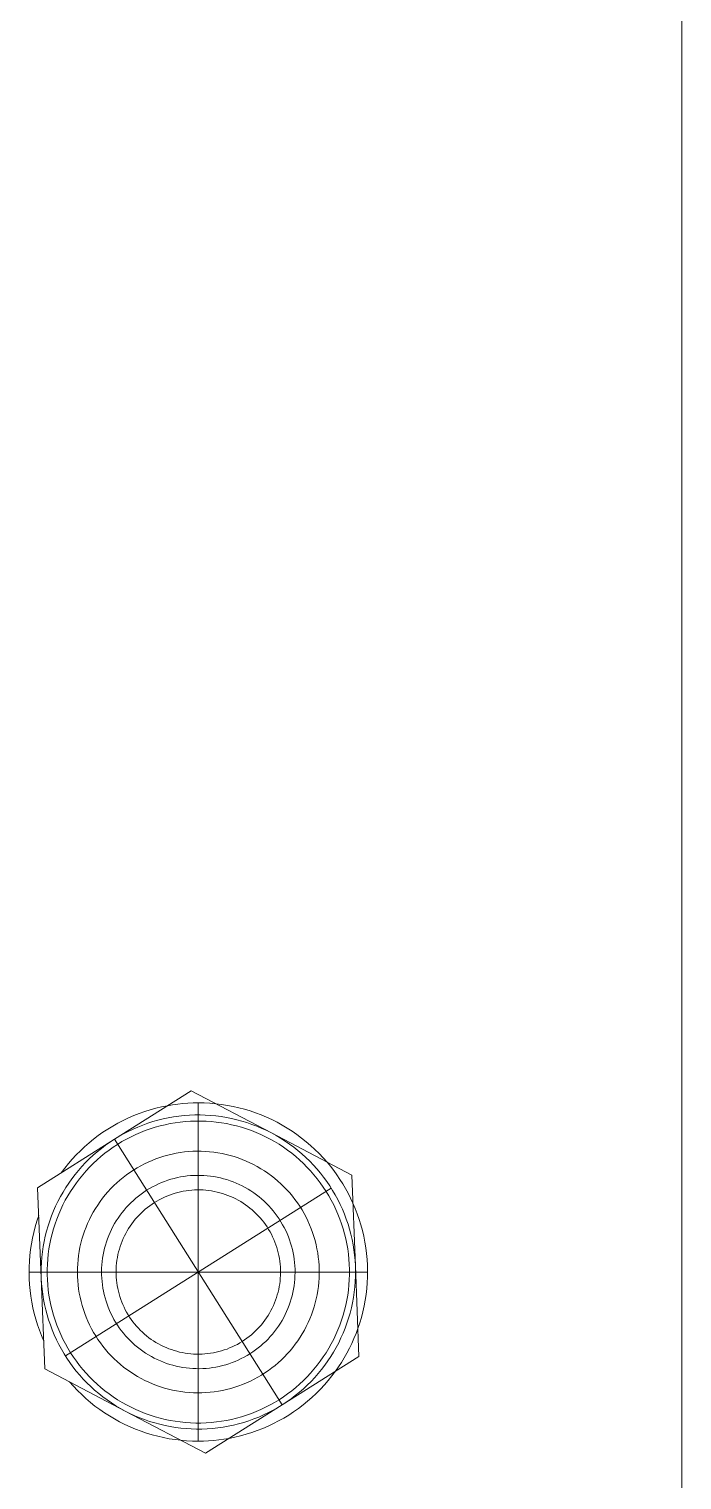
# Model space of a CAD drawing. Header units: inches. Extents: x -6 to 165, y -5 to 126.
# Drawn here: x 77.022 to 78.086, y 48.349 to 50.714 of the extents above; entities that cross this region are included whole.
import ezdxf

# ---------------------------------------------------------------- set-up
doc = ezdxf.new("R2010")
doc.units = ezdxf.units.IN
doc.layers.add('ZANO_R', color=7, linetype='Continuous', lineweight=0)

msp = doc.modelspace()

# ---------------------------------------------------------------- linework, layer by layer
at = {"layer": 'ZANO_R'}
for p, q in [((78.08569, 46.91558), (78.08569, 63.85039)), ((77.28622, 48.98319), (77.16128, 48.90424)), ((77.41706, 48.91446), (77.28622, 48.98319)), ((77.2018, 48.94618), (77.21078, 48.94934)), ((77.21078, 48.94934), (77.21987, 48.9522)), ((77.21987, 48.9522), (77.22904, 48.95474)), ((77.22904, 48.95474), (77.2383, 48.95697)), ((77.2383, 48.95697), (77.24764, 48.95887)), ((77.24785, 48.95891), (77.25614, 48.96031)), ((77.25614, 48.96031), (77.26447, 48.96146)), ((77.26447, 48.96146), (77.27283, 48.96236)), ((77.27283, 48.96236), (77.28122, 48.963)), ((77.28122, 48.963), (77.28962, 48.96338)), ((77.28962, 48.96338), (77.29802, 48.96351)), ((77.29802, 48.96351), (77.30752, 48.96335)), ((77.29802, 48.41215), (77.29802, 48.96351)), ((77.30752, 48.96335), (77.31701, 48.96286)), ((77.31701, 48.96286), (77.32648, 48.96204)), ((77.32648, 48.96204), (77.33594, 48.96089)), ((77.33594, 48.96089), (77.34536, 48.95942)), ((77.34536, 48.95942), (77.35471, 48.95762)), ((77.35471, 48.95762), (77.364, 48.9555)), ((77.364, 48.9555), (77.37322, 48.95306)), ((77.37322, 48.95306), (77.38234, 48.9503)), ((77.38234, 48.9503), (77.39136, 48.94723)), ((77.39136, 48.94723), (77.40027, 48.94385)), ((77.1507, 48.92085), (77.15883, 48.92579)), ((77.15883, 48.92579), (77.16714, 48.93046)), ((77.16714, 48.93046), (77.17559, 48.93484)), ((77.17559, 48.93484), (77.1842, 48.93892)), ((77.1842, 48.93892), (77.19294, 48.9427)), ((77.19168, 48.92069), (77.1996, 48.92414)), ((77.19294, 48.9427), (77.2018, 48.94618)), ((77.1996, 48.92414), (77.20764, 48.92733)), ((77.20764, 48.92733), (77.21578, 48.93025)), ((77.21578, 48.93025), (77.22401, 48.93289)), ((77.22755, 48.92367), (77.21954, 48.92113)), ((77.22401, 48.93289), (77.23233, 48.93525)), ((77.23565, 48.92594), (77.22755, 48.92367)), ((77.23233, 48.93525), (77.24073, 48.93733)), ((77.24381, 48.92793), (77.23565, 48.92594)), ((77.24073, 48.93733), (77.24919, 48.93912)), ((77.25204, 48.92964), (77.24381, 48.92793)), ((77.24919, 48.93912), (77.2577, 48.94063)), ((77.26032, 48.93107), (77.25204, 48.92964)), ((77.2577, 48.94063), (77.26626, 48.94184)), ((77.26865, 48.93222), (77.26032, 48.93107)), ((77.26626, 48.94184), (77.27486, 48.94277)), ((77.27701, 48.93308), (77.26865, 48.93222)), ((77.27486, 48.94277), (77.28348, 48.94341)), ((77.2854, 48.93365), (77.27701, 48.93308)), ((77.28348, 48.94341), (77.29212, 48.94375)), ((77.2938, 48.93394), (77.2854, 48.93365)), ((77.29212, 48.94375), (77.30077, 48.94381)), ((77.3022, 48.93394), (77.2938, 48.93394)), ((77.30077, 48.94381), (77.30941, 48.94357)), ((77.3106, 48.93365), (77.3022, 48.93394)), ((77.30941, 48.94357), (77.31805, 48.94304)), ((77.31899, 48.93308), (77.3106, 48.93365)), ((77.31805, 48.94304), (77.32665, 48.94221)), ((77.32735, 48.93222), (77.31899, 48.93308)), ((77.32665, 48.94221), (77.33523, 48.9411)), ((77.33567, 48.93108), (77.32735, 48.93222)), ((77.33523, 48.9411), (77.34376, 48.9397)), ((77.34396, 48.92965), (77.33567, 48.93108)), ((77.34376, 48.9397), (77.35224, 48.93801)), ((77.35219, 48.92794), (77.34396, 48.92965)), ((77.36035, 48.92595), (77.35219, 48.92794)), ((77.35224, 48.93801), (77.36066, 48.93604)), ((77.36845, 48.92369), (77.36035, 48.92595)), ((77.36066, 48.93604), (77.36901, 48.93378)), ((77.37646, 48.92114), (77.36845, 48.92369)), ((77.36901, 48.93378), (77.37727, 48.93124)), ((77.37727, 48.93124), (77.38545, 48.92843)), ((77.38545, 48.92843), (77.39353, 48.92534)), ((77.39353, 48.92534), (77.40149, 48.92198)), ((77.40027, 48.94385), (77.40906, 48.94016)), ((77.40906, 48.94016), (77.41771, 48.93618)), ((77.41771, 48.93618), (77.42622, 48.93189)), ((77.42622, 48.93189), (77.43458, 48.92731)), ((77.43458, 48.92731), (77.44278, 48.92245)), ((77.16128, 48.90424), (77.03633, 48.82529)), ((77.12001, 48.89833), (77.12738, 48.90435)), ((77.12738, 48.90435), (77.13496, 48.91012)), ((77.13496, 48.91012), (77.14274, 48.91562)), ((77.14274, 48.91562), (77.1507, 48.92085)), ((77.15405, 48.8995), (77.16128, 48.90424)), ((77.16128, 48.90424), (77.16866, 48.90873)), ((77.43477, 48.47142), (77.16128, 48.90424)), ((77.17372, 48.90028), (77.16654, 48.89591)), ((77.16866, 48.90873), (77.1762, 48.91298)), ((77.18104, 48.9044), (77.17372, 48.90028)), ((77.1762, 48.91298), (77.18387, 48.91696)), ((77.18851, 48.90827), (77.18104, 48.9044)), ((77.18387, 48.91696), (77.19168, 48.92069)), ((77.1961, 48.91188), (77.18851, 48.90827)), ((77.2038, 48.91523), (77.1961, 48.91188)), ((77.21162, 48.91831), (77.2038, 48.91523)), ((77.21954, 48.92113), (77.21162, 48.91831)), ((77.38438, 48.91833), (77.37646, 48.92114)), ((77.3922, 48.91525), (77.38438, 48.91833)), ((77.39991, 48.9119), (77.3922, 48.91525)), ((77.4075, 48.90829), (77.39991, 48.9119)), ((77.40149, 48.92198), (77.40934, 48.91835)), ((77.41496, 48.90442), (77.4075, 48.90829)), ((77.40934, 48.91835), (77.41706, 48.91446)), ((77.42229, 48.90031), (77.41496, 48.90442)), ((77.41706, 48.91446), (77.42465, 48.91031)), ((77.54791, 48.84573), (77.41706, 48.91446)), ((77.42947, 48.89594), (77.42229, 48.90031)), ((77.42465, 48.91031), (77.43209, 48.9059)), ((77.43209, 48.9059), (77.43938, 48.90125)), ((77.43938, 48.90125), (77.44651, 48.89636)), ((77.44278, 48.92245), (77.4508, 48.91731)), ((77.4508, 48.91731), (77.45864, 48.91189)), ((77.45864, 48.91189), (77.46629, 48.90621)), ((77.46629, 48.90621), (77.47373, 48.90026)), ((77.47373, 48.90026), (77.48097, 48.89406)), ((77.09271, 48.87181), (77.09919, 48.87879)), ((77.09919, 48.87879), (77.1059, 48.88554)), ((77.1059, 48.88554), (77.11284, 48.89206)), ((77.11284, 48.89206), (77.12001, 48.89833)), ((77.12051, 48.87228), (77.12685, 48.87817)), ((77.12685, 48.87817), (77.13337, 48.88384)), ((77.13943, 48.87607), (77.13309, 48.87055)), ((77.13337, 48.88384), (77.14009, 48.88929)), ((77.14595, 48.88138), (77.13943, 48.87607)), ((77.14009, 48.88929), (77.14698, 48.89451)), ((77.15264, 48.88646), (77.14595, 48.88138)), ((77.14698, 48.89451), (77.15405, 48.8995)), ((77.15951, 48.8913), (77.15264, 48.88646)), ((77.16654, 48.89591), (77.15951, 48.8913)), ((77.24198, 48.8766), (77.23546, 48.87454)), ((77.24857, 48.87843), (77.24198, 48.8766)), ((77.25521, 48.88004), (77.24857, 48.87843)), ((77.26191, 48.88141), (77.25521, 48.88004)), ((77.26865, 48.88254), (77.26191, 48.88141)), ((77.27542, 48.88344), (77.26865, 48.88254)), ((77.28223, 48.88411), (77.27542, 48.88344)), ((77.28905, 48.88454), (77.28223, 48.88411)), ((77.29588, 48.88473), (77.28905, 48.88454)), ((77.30272, 48.88469), (77.29588, 48.88473)), ((77.30955, 48.88441), (77.30272, 48.88469)), ((77.31636, 48.88389), (77.30955, 48.88441)), ((77.32316, 48.88314), (77.31636, 48.88389)), ((77.32992, 48.88215), (77.32316, 48.88314)), ((77.33664, 48.88092), (77.32992, 48.88215)), ((77.34332, 48.87946), (77.33664, 48.88092)), ((77.34995, 48.87778), (77.34332, 48.87946)), ((77.35651, 48.87586), (77.34995, 48.87778)), ((77.4365, 48.89133), (77.42947, 48.89594)), ((77.44336, 48.88648), (77.4365, 48.89133)), ((77.45006, 48.88141), (77.44336, 48.88648)), ((77.44651, 48.89636), (77.45347, 48.89122)), ((77.45658, 48.8761), (77.45006, 48.88141)), ((77.45347, 48.89122), (77.46025, 48.88586)), ((77.46292, 48.87058), (77.45658, 48.8761)), ((77.46025, 48.88586), (77.46684, 48.88026)), ((77.46684, 48.88026), (77.47325, 48.87445)), ((77.48097, 48.89406), (77.48799, 48.88761)), ((77.48799, 48.88761), (77.49478, 48.88093)), ((77.49478, 48.88093), (77.50134, 48.87401)), ((77.07478, 48.84958), (77.0805, 48.85719)), ((77.0805, 48.85719), (77.08648, 48.86461)), ((77.08648, 48.86461), (77.09271, 48.87181)), ((77.09728, 48.84669), (77.10276, 48.85338)), ((77.10276, 48.85338), (77.10847, 48.85988)), ((77.10847, 48.85988), (77.11439, 48.86618)), ((77.11527, 48.85272), (77.10975, 48.84639)), ((77.11439, 48.86618), (77.12051, 48.87228)), ((77.12101, 48.85887), (77.11527, 48.85272)), ((77.12695, 48.86481), (77.12101, 48.85887)), ((77.13309, 48.87055), (77.12695, 48.86481)), ((77.19238, 48.85401), (77.18667, 48.85024)), ((77.19821, 48.85757), (77.19238, 48.85401)), ((77.20416, 48.86093), (77.19821, 48.85757)), ((77.21022, 48.86409), (77.20416, 48.86093)), ((77.21639, 48.86703), (77.21022, 48.86409)), ((77.22266, 48.86975), (77.21639, 48.86703)), ((77.22902, 48.87226), (77.22266, 48.86975)), ((77.23546, 48.87454), (77.22902, 48.87226)), ((77.363, 48.87372), (77.35651, 48.87586)), ((77.36941, 48.87135), (77.363, 48.87372)), ((77.37574, 48.86876), (77.36941, 48.87135)), ((77.38197, 48.86596), (77.37574, 48.86876)), ((77.3881, 48.86293), (77.38197, 48.86596)), ((77.39412, 48.8597), (77.3881, 48.86293)), ((77.40003, 48.85626), (77.39412, 48.8597)), ((77.40582, 48.85262), (77.40003, 48.85626)), ((77.41147, 48.84878), (77.40582, 48.85262)), ((77.46906, 48.86484), (77.46292, 48.87058)), ((77.475, 48.8589), (77.46906, 48.86484)), ((77.47325, 48.87445), (77.47945, 48.86843)), ((77.48074, 48.85276), (77.475, 48.8589)), ((77.47945, 48.86843), (77.48545, 48.8622)), ((77.48626, 48.84642), (77.48074, 48.85276)), ((77.48545, 48.8622), (77.49123, 48.85577)), ((77.49123, 48.85577), (77.49679, 48.84915)), ((77.50134, 48.87401), (77.50765, 48.86688)), ((77.50765, 48.86688), (77.51325, 48.86011)), ((77.51325, 48.86011), (77.51862, 48.85317)), ((77.51862, 48.85317), (77.52378, 48.84606)), ((77.08224, 48.82556), (77.08702, 48.83277)), ((77.08702, 48.83277), (77.09203, 48.83982)), ((77.09203, 48.83982), (77.09728, 48.84669)), ((77.09937, 48.83317), (77.09452, 48.8263)), ((77.10445, 48.83987), (77.09937, 48.83317)), ((77.10975, 48.84639), (77.10445, 48.83987)), ((77.16526, 48.83326), (77.1603, 48.82857)), ((77.17039, 48.83778), (77.16526, 48.83326)), ((77.17567, 48.84212), (77.17039, 48.83778)), ((77.1811, 48.84628), (77.17567, 48.84212)), ((77.18667, 48.85024), (77.1811, 48.84628)), ((77.22809, 48.82899), (77.22326, 48.82649)), ((77.233, 48.83132), (77.22809, 48.82899)), ((77.238, 48.83348), (77.233, 48.83132)), ((77.24306, 48.83546), (77.238, 48.83348)), ((77.24819, 48.83727), (77.24306, 48.83546)), ((77.25338, 48.8389), (77.24819, 48.83727)), ((77.25862, 48.84035), (77.25338, 48.8389)), ((77.2639, 48.84162), (77.25862, 48.84035)), ((77.26923, 48.84271), (77.2639, 48.84162)), ((77.2746, 48.84361), (77.26923, 48.84271)), ((77.27999, 48.84433), (77.2746, 48.84361)), ((77.2854, 48.84486), (77.27999, 48.84433)), ((77.29083, 48.8452), (77.2854, 48.84486)), ((77.29626, 48.84535), (77.29083, 48.8452)), ((77.3017, 48.84532), (77.29626, 48.84535)), ((77.30714, 48.8451), (77.3017, 48.84532)), ((77.31256, 48.84469), (77.30714, 48.8451)), ((77.31796, 48.8441), (77.31256, 48.84469)), ((77.32335, 48.84331), (77.31796, 48.8441)), ((77.3287, 48.84235), (77.32335, 48.84331)), ((77.33401, 48.8412), (77.3287, 48.84235)), ((77.33928, 48.83986), (77.33401, 48.8412)), ((77.34451, 48.83835), (77.33928, 48.83986)), ((77.34968, 48.83665), (77.34451, 48.83835)), ((77.35478, 48.83478), (77.34968, 48.83665)), ((77.35982, 48.83274), (77.35478, 48.83478)), ((77.36478, 48.83052), (77.35982, 48.83274)), ((77.36967, 48.82813), (77.36478, 48.83052)), ((77.41699, 48.84475), (77.41147, 48.84878)), ((77.42236, 48.84052), (77.41699, 48.84475)), ((77.42759, 48.83612), (77.42236, 48.84052)), ((77.43266, 48.83153), (77.42759, 48.83612)), ((77.43756, 48.82677), (77.43266, 48.83153)), ((77.49157, 48.8399), (77.48626, 48.84642)), ((77.49665, 48.83321), (77.49157, 48.8399)), ((77.5015, 48.82634), (77.49665, 48.83321)), ((77.49679, 48.84915), (77.50212, 48.84234)), ((77.50212, 48.84234), (77.50723, 48.83536)), ((77.50723, 48.83536), (77.51209, 48.82821)), ((77.52378, 48.84606), (77.5287, 48.83879)), ((77.5287, 48.83879), (77.53339, 48.83136)), ((77.53339, 48.83136), (77.53784, 48.82379)), ((77.55381, 48.69805), (77.54791, 48.84573)), ((77.03633, 48.82529), (77.04224, 48.67761)), ((77.06942, 48.80303), (77.07344, 48.81068)), ((77.07344, 48.81068), (77.07771, 48.8182)), ((77.07771, 48.8182), (77.08224, 48.82556)), ((77.08555, 48.81209), (77.08143, 48.80477)), ((77.08161, 48.55108), (77.51443, 48.82457)), ((77.08991, 48.81927), (77.08555, 48.81209)), ((77.09452, 48.8263), (77.08991, 48.81927)), ((77.14214, 48.80815), (77.13806, 48.80267)), ((77.14641, 48.81349), (77.14214, 48.80815)), ((77.15087, 48.81868), (77.14641, 48.81349)), ((77.15549, 48.8237), (77.15087, 48.81868)), ((77.1603, 48.82857), (77.15549, 48.8237)), ((77.19634, 48.80815), (77.19225, 48.80457)), ((77.20055, 48.81159), (77.19634, 48.80815)), ((77.20488, 48.81488), (77.20055, 48.81159)), ((77.20933, 48.81802), (77.20488, 48.81488)), ((77.21387, 48.821), (77.20933, 48.81802)), ((77.21852, 48.82383), (77.21387, 48.821)), ((77.22326, 48.82649), (77.21852, 48.82383)), ((77.23044, 48.80343), (77.23447, 48.80569)), ((77.23447, 48.80569), (77.23858, 48.80782)), ((77.23858, 48.80782), (77.24276, 48.8098)), ((77.24276, 48.8098), (77.247, 48.81163)), ((77.247, 48.81163), (77.2513, 48.81332)), ((77.2513, 48.81332), (77.25566, 48.81486)), ((77.25566, 48.81486), (77.26007, 48.81624)), ((77.26007, 48.81624), (77.26453, 48.81748)), ((77.26453, 48.81748), (77.26902, 48.81855)), ((77.26902, 48.81855), (77.27355, 48.81948)), ((77.27355, 48.81948), (77.27811, 48.82024)), ((77.27811, 48.82024), (77.28269, 48.82085)), ((77.28269, 48.82085), (77.28729, 48.8213)), ((77.28729, 48.8213), (77.29191, 48.82159)), ((77.29191, 48.82159), (77.29653, 48.82172)), ((77.29653, 48.82172), (77.30115, 48.8217)), ((77.30115, 48.8217), (77.30577, 48.82151)), ((77.30577, 48.82151), (77.31038, 48.82116)), ((77.31038, 48.82116), (77.31497, 48.82066)), ((77.31497, 48.82066), (77.31955, 48.81999)), ((77.31955, 48.81999), (77.3241, 48.81917)), ((77.3241, 48.81917), (77.32861, 48.81819)), ((77.32861, 48.81819), (77.3331, 48.81706)), ((77.3331, 48.81706), (77.33753, 48.81577)), ((77.33753, 48.81577), (77.34193, 48.81433)), ((77.34193, 48.81433), (77.34627, 48.81274)), ((77.34627, 48.81274), (77.35055, 48.811)), ((77.35055, 48.811), (77.35477, 48.80911)), ((77.35477, 48.80911), (77.35892, 48.80708)), ((77.35892, 48.80708), (77.363, 48.80491)), ((77.37447, 48.82557), (77.36967, 48.82813)), ((77.37918, 48.82285), (77.37447, 48.82557)), ((77.38379, 48.81997), (77.37918, 48.82285)), ((77.3883, 48.81693), (77.38379, 48.81997)), ((77.3927, 48.81374), (77.3883, 48.81693)), ((77.39699, 48.81039), (77.3927, 48.81374)), ((77.40116, 48.8069), (77.39699, 48.81039)), ((77.40521, 48.80327), (77.40116, 48.8069)), ((77.4423, 48.82184), (77.43756, 48.82677)), ((77.44686, 48.81676), (77.4423, 48.82184)), ((77.45125, 48.81151), (77.44686, 48.81676)), ((77.45545, 48.80612), (77.45125, 48.81151)), ((77.45946, 48.80059), (77.45545, 48.80612)), ((77.50611, 48.81931), (77.5015, 48.82634)), ((77.50611, 48.81931), (77.51047, 48.81213)), ((77.51047, 48.81213), (77.51459, 48.80481)), ((77.51209, 48.82821), (77.51671, 48.8209)), ((77.51671, 48.8209), (77.52108, 48.81344)), ((77.52108, 48.81344), (77.52519, 48.80583)), ((77.52519, 48.80583), (77.52905, 48.79809)), ((77.53784, 48.82379), (77.54205, 48.81609)), ((77.54205, 48.81609), (77.54601, 48.80825)), ((77.54601, 48.80825), (77.54972, 48.80029)), ((77.05893, 48.77931), (77.06216, 48.78733)), ((77.06216, 48.78733), (77.06566, 48.79524)), ((77.06566, 48.79524), (77.06942, 48.80303)), ((77.0706, 48.782), (77.06752, 48.77418)), ((77.07395, 48.78971), (77.0706, 48.782)), ((77.07756, 48.7973), (77.07395, 48.78971)), ((77.08143, 48.80477), (77.07756, 48.7973)), ((77.12699, 48.78542), (77.12371, 48.77942)), ((77.13048, 48.7913), (77.12699, 48.78542)), ((77.13417, 48.79705), (77.13048, 48.7913)), ((77.13806, 48.80267), (77.13417, 48.79705)), ((77.17377, 48.78467), (77.1705, 48.78032)), ((77.17719, 48.7889), (77.17377, 48.78467)), ((77.18075, 48.79301), (77.17719, 48.7889)), ((77.18445, 48.79699), (77.18075, 48.79301)), ((77.18828, 48.80085), (77.18445, 48.79699)), ((77.19225, 48.80457), (77.18828, 48.80085)), ((77.20148, 48.78062), (77.20474, 48.7839)), ((77.20474, 48.7839), (77.20811, 48.78706)), ((77.20811, 48.78706), (77.21159, 48.7901)), ((77.21159, 48.7901), (77.21517, 48.79303)), ((77.21517, 48.79303), (77.21886, 48.79582)), ((77.21886, 48.79582), (77.22263, 48.79849)), ((77.22263, 48.79849), (77.22649, 48.80103)), ((77.22649, 48.80103), (77.23044, 48.80343)), ((77.363, 48.80491), (77.367, 48.8026)), ((77.367, 48.8026), (77.37092, 48.80015)), ((77.37092, 48.80015), (77.37476, 48.79756)), ((77.37476, 48.79756), (77.3785, 48.79485)), ((77.3785, 48.79485), (77.38215, 48.79201)), ((77.38215, 48.79201), (77.38569, 48.78904)), ((77.38569, 48.78904), (77.38913, 48.78596)), ((77.38913, 48.78596), (77.39247, 48.78275)), ((77.39247, 48.78275), (77.39569, 48.77944)), ((77.40913, 48.7995), (77.40521, 48.80327)), ((77.41292, 48.7956), (77.40913, 48.7995)), ((77.41657, 48.79157), (77.41292, 48.7956)), ((77.42008, 48.78742), (77.41657, 48.79157)), ((77.42345, 48.78315), (77.42008, 48.78742)), ((77.42666, 48.77876), (77.42345, 48.78315)), ((77.46328, 48.79491), (77.45946, 48.80059)), ((77.46689, 48.78911), (77.46328, 48.79491)), ((77.47031, 48.78319), (77.46689, 48.78911)), ((77.47351, 48.77716), (77.47031, 48.78319)), ((77.51459, 48.80481), (77.51846, 48.79735)), ((77.51846, 48.79735), (77.52207, 48.78976)), ((77.52207, 48.78976), (77.52542, 48.78205)), ((77.52542, 48.78205), (77.52851, 48.77423)), ((77.52905, 48.79809), (77.53264, 48.79023)), ((77.53264, 48.79023), (77.53597, 48.78224)), ((77.53597, 48.78224), (77.53902, 48.77415)), ((77.54972, 48.80029), (77.55346, 48.79152)), ((77.55346, 48.79152), (77.55689, 48.78263)), ((77.55689, 48.78263), (77.56001, 48.77363)), ((77.03002, 48.75245), (77.03241, 48.76168)), ((77.03241, 48.76168), (77.03512, 48.77081)), ((77.03512, 48.77081), (77.03815, 48.77985)), ((77.05091, 48.75465), (77.0533, 48.76296)), ((77.0533, 48.76296), (77.05598, 48.77118)), ((77.05598, 48.77118), (77.05893, 48.77931)), ((77.06217, 48.75825), (77.0599, 48.75016)), ((77.06471, 48.76626), (77.06217, 48.75825)), ((77.06752, 48.77418), (77.06471, 48.76626)), ((77.11513, 48.76081), (77.11271, 48.75442)), ((77.11777, 48.76711), (77.11513, 48.76081)), ((77.12063, 48.77332), (77.11777, 48.76711)), ((77.12371, 48.77942), (77.12063, 48.77332)), ((77.15898, 48.76189), (77.15651, 48.75704)), ((77.16162, 48.76664), (77.15898, 48.76189)), ((77.16442, 48.7713), (77.16162, 48.76664)), ((77.16738, 48.77586), (77.16442, 48.7713)), ((77.1705, 48.78032), (77.16738, 48.77586)), ((77.18208, 48.75482), (77.18446, 48.75878)), ((77.18446, 48.75878), (77.18698, 48.76266)), ((77.18698, 48.76266), (77.18963, 48.76645)), ((77.18963, 48.76645), (77.19241, 48.77014)), ((77.19241, 48.77014), (77.19531, 48.77374)), ((77.19531, 48.77374), (77.19834, 48.77723)), ((77.19834, 48.77723), (77.20148, 48.78062)), ((77.39569, 48.77944), (77.39879, 48.77601)), ((77.39879, 48.77601), (77.40177, 48.77248)), ((77.40177, 48.77248), (77.40463, 48.76885)), ((77.40463, 48.76885), (77.40737, 48.76512)), ((77.40737, 48.76512), (77.40997, 48.7613)), ((77.40997, 48.7613), (77.41244, 48.75739)), ((77.42972, 48.77427), (77.42666, 48.77876)), ((77.43263, 48.76967), (77.42972, 48.77427)), ((77.43537, 48.76497), (77.43263, 48.76967)), ((77.43795, 48.76019), (77.43537, 48.76497)), ((77.44037, 48.75531), (77.43795, 48.76019)), ((77.47651, 48.77101), (77.47351, 48.77716)), ((77.47929, 48.76477), (77.47651, 48.77101)), ((77.48185, 48.75843), (77.47929, 48.76477)), ((77.48419, 48.75201), (77.48185, 48.75843)), ((77.52851, 48.77423), (77.53132, 48.76631)), ((77.53132, 48.76631), (77.53386, 48.7583)), ((77.53386, 48.7583), (77.53613, 48.75021)), ((77.53902, 48.77415), (77.5418, 48.76597)), ((77.5418, 48.76597), (77.5443, 48.75769)), ((77.56001, 48.77363), (77.56282, 48.76452)), ((77.56282, 48.76452), (77.56532, 48.75532)), ((77.0262, 48.73378), (77.02795, 48.74315)), ((77.02795, 48.74315), (77.03002, 48.75245)), ((77.04541, 48.72931), (77.04696, 48.73782)), ((77.04696, 48.73782), (77.04879, 48.74627)), ((77.04879, 48.74627), (77.05091, 48.75465)), ((77.05791, 48.74199), (77.0562, 48.73376)), ((77.0599, 48.75016), (77.05791, 48.74199)), ((77.10679, 48.73479), (77.10527, 48.72812)), ((77.10853, 48.7414), (77.10679, 48.73479)), ((77.11051, 48.74794), (77.10853, 48.7414)), ((77.11271, 48.75442), (77.11051, 48.74794)), ((77.14833, 48.73691), (77.14672, 48.73171)), ((77.15011, 48.74204), (77.14833, 48.73691)), ((77.15207, 48.74712), (77.15011, 48.74204)), ((77.1542, 48.75212), (77.15207, 48.74712)), ((77.15651, 48.75704), (77.1542, 48.75212)), ((77.1723, 48.73391), (77.17396, 48.73822)), ((77.17396, 48.73822), (77.17578, 48.74247)), ((77.17578, 48.74247), (77.17774, 48.74666)), ((77.17774, 48.74666), (77.17984, 48.75078)), ((77.17984, 48.75078), (77.18208, 48.75482)), ((77.41244, 48.75739), (77.41477, 48.7534)), ((77.41477, 48.7534), (77.41696, 48.74933)), ((77.41696, 48.74933), (77.41902, 48.74519)), ((77.41902, 48.74519), (77.42092, 48.74098)), ((77.42092, 48.74098), (77.42269, 48.73671)), ((77.42269, 48.73671), (77.4243, 48.73237)), ((77.44261, 48.75036), (77.44037, 48.75531)), ((77.44469, 48.74533), (77.44261, 48.75036)), ((77.44658, 48.74024), (77.44469, 48.74533)), ((77.4483, 48.73508), (77.44658, 48.74024)), ((77.44984, 48.72986), (77.4483, 48.73508)), ((77.4863, 48.74551), (77.48419, 48.75201)), ((77.48819, 48.73894), (77.4863, 48.74551)), ((77.48985, 48.73231), (77.48819, 48.73894)), ((77.53613, 48.75021), (77.53812, 48.74204)), ((77.53812, 48.74204), (77.53983, 48.73381)), ((77.5443, 48.75769), (77.54652, 48.74933)), ((77.54652, 48.74933), (77.54845, 48.7409)), ((77.54845, 48.7409), (77.5501, 48.73241)), ((77.56532, 48.75532), (77.56749, 48.74605)), ((77.56749, 48.74605), (77.56934, 48.7367)), ((77.56934, 48.7367), (77.57087, 48.72729)), ((77.0229, 48.7054), (77.02367, 48.7149)), ((77.02367, 48.7149), (77.02477, 48.72436)), ((77.02477, 48.72436), (77.0262, 48.73378)), ((77.04251, 48.70354), (77.04319, 48.71216)), ((77.04319, 48.71216), (77.04416, 48.72075)), ((77.04416, 48.72075), (77.04541, 48.72931)), ((77.05363, 48.71715), (77.05277, 48.70879)), ((77.05477, 48.72548), (77.05363, 48.71715)), ((77.0562, 48.73376), (77.05477, 48.72548)), ((77.10294, 48.71466), (77.10213, 48.70787)), ((77.10399, 48.72141), (77.10294, 48.71466)), ((77.10527, 48.72812), (77.10399, 48.72141)), ((77.143, 48.71583), (77.14212, 48.71046)), ((77.14406, 48.72117), (77.143, 48.71583)), ((77.1453, 48.72646), (77.14406, 48.72117)), ((77.14672, 48.73171), (77.1453, 48.72646)), ((77.16551, 48.70707), (77.16625, 48.71163)), ((77.16625, 48.71163), (77.16715, 48.71617)), ((77.16715, 48.71617), (77.16821, 48.72067)), ((77.16821, 48.72067), (77.16942, 48.72513)), ((77.16942, 48.72513), (77.17078, 48.72954)), ((77.17078, 48.72954), (77.1723, 48.73391)), ((77.4243, 48.73237), (77.42576, 48.72799)), ((77.42576, 48.72799), (77.42707, 48.72356)), ((77.42707, 48.72356), (77.42823, 48.71908)), ((77.42823, 48.71908), (77.42923, 48.71457)), ((77.42923, 48.71457), (77.43007, 48.71002)), ((77.4512, 48.7246), (77.44984, 48.72986)), ((77.45238, 48.71929), (77.4512, 48.7246)), ((77.45338, 48.71394), (77.45238, 48.71929)), ((77.45419, 48.70856), (77.45338, 48.71394)), ((77.49128, 48.72562), (77.48985, 48.73231)), ((77.49247, 48.71889), (77.49128, 48.72562)), ((77.49343, 48.71212), (77.49247, 48.71889)), ((77.49416, 48.70533), (77.49343, 48.71212)), ((77.53983, 48.73381), (77.54126, 48.72553)), ((77.54126, 48.72553), (77.54241, 48.7172)), ((77.54241, 48.7172), (77.54327, 48.70884)), ((77.5501, 48.73241), (77.55146, 48.72387)), ((77.55146, 48.72387), (77.55254, 48.71529)), ((77.55254, 48.71529), (77.55332, 48.70668)), ((77.57087, 48.72729), (77.57207, 48.71784)), ((77.57207, 48.71784), (77.57294, 48.70835)), ((77.02234, 48.68635), (77.02246, 48.69588)), ((77.02234, 48.68783), (77.04183, 48.68783)), ((77.02246, 48.69588), (77.0229, 48.7054)), ((77.04183, 48.68783), (77.55422, 48.68783)), ((77.04204, 48.68625), (77.04213, 48.6949)), ((77.04213, 48.6949), (77.04251, 48.70354)), ((77.0522, 48.70041), (77.05191, 48.69201)), ((77.05191, 48.69201), (77.05191, 48.6836)), ((77.05277, 48.70879), (77.0522, 48.70041)), ((77.10121, 48.69423), (77.10111, 48.6874)), ((77.10111, 48.6874), (77.10124, 48.68056)), ((77.10155, 48.70106), (77.10121, 48.69423)), ((77.10213, 48.70787), (77.10155, 48.70106)), ((77.14062, 48.69423), (77.14049, 48.68879)), ((77.14049, 48.68879), (77.14055, 48.68335)), ((77.14093, 48.69966), (77.14062, 48.69423)), ((77.14144, 48.70507), (77.14093, 48.69966)), ((77.14212, 48.71046), (77.14144, 48.70507)), ((77.16412, 48.68865), (77.16423, 48.69327)), ((77.16417, 48.68402), (77.16412, 48.68865)), ((77.16423, 48.69327), (77.1645, 48.69788)), ((77.1645, 48.69788), (77.16492, 48.70248)), ((77.16492, 48.70248), (77.16551, 48.70707)), ((77.43007, 48.71002), (77.43076, 48.70545)), ((77.43076, 48.70545), (77.43129, 48.70086)), ((77.43129, 48.70086), (77.43166, 48.69625)), ((77.43166, 48.69625), (77.43187, 48.69164)), ((77.43192, 48.68701), (77.43182, 48.68239)), ((77.43187, 48.69164), (77.43192, 48.68701)), ((77.45481, 48.70316), (77.45419, 48.70856)), ((77.45524, 48.69774), (77.45481, 48.70316)), ((77.45549, 48.69231), (77.45524, 48.69774)), ((77.45543, 48.68143), (77.45555, 48.68687)), ((77.45555, 48.68687), (77.45549, 48.69231)), ((77.49465, 48.69851), (77.49416, 48.70533)), ((77.4949, 48.69168), (77.49465, 48.69851)), ((77.49492, 48.68484), (77.4949, 48.69168)), ((77.54327, 48.70884), (77.54384, 48.70046)), ((77.54384, 48.70046), (77.54413, 48.69206)), ((77.54413, 48.69206), (77.54413, 48.68365)), ((77.55332, 48.70668), (77.55381, 48.69805)), ((77.55381, 48.69805), (77.55401, 48.6894)), ((77.55971, 48.55037), (77.55381, 48.69805)), ((77.55401, 48.6894), (77.55392, 48.68076)), ((77.55422, 48.68783), (77.57371, 48.68783)), ((77.57294, 48.70835), (77.57349, 48.69884)), ((77.57349, 48.69884), (77.5737, 48.68931)), ((77.5737, 48.68931), (77.57359, 48.67978)), ((77.02256, 48.67682), (77.02234, 48.68635)), ((77.0231, 48.66731), (77.02256, 48.67682)), ((77.02398, 48.65782), (77.0231, 48.66731)), ((77.04224, 48.67761), (77.04204, 48.68625)), ((77.04273, 48.66898), (77.04224, 48.67761)), ((77.04224, 48.67761), (77.04814, 48.52993)), ((77.04351, 48.66036), (77.04273, 48.66898)), ((77.05191, 48.6836), (77.0522, 48.6752)), ((77.0522, 48.6752), (77.05278, 48.66682)), ((77.05278, 48.66682), (77.05364, 48.65846)), ((77.10124, 48.68056), (77.10161, 48.67374)), ((77.10161, 48.67374), (77.10222, 48.66693)), ((77.10222, 48.66693), (77.10306, 48.66015)), ((77.14055, 48.68335), (77.1408, 48.67792)), ((77.1408, 48.67792), (77.14124, 48.6725)), ((77.14124, 48.6725), (77.14186, 48.6671)), ((77.14186, 48.6671), (77.14267, 48.66172)), ((77.16438, 48.67941), (77.16417, 48.68402)), ((77.16475, 48.6748), (77.16438, 48.67941)), ((77.16528, 48.67021), (77.16475, 48.6748)), ((77.16597, 48.66563), (77.16528, 48.67021)), ((77.16682, 48.66109), (77.16597, 48.66563)), ((77.42979, 48.66403), (77.42889, 48.65949)), ((77.43054, 48.66859), (77.42979, 48.66403)), ((77.43112, 48.67317), (77.43054, 48.66859)), ((77.43155, 48.67778), (77.43112, 48.67317)), ((77.43182, 48.68239), (77.43155, 48.67778)), ((77.45305, 48.65983), (77.45392, 48.66519)), ((77.45392, 48.66519), (77.45461, 48.67059)), ((77.45461, 48.67059), (77.45511, 48.676)), ((77.45511, 48.676), (77.45543, 48.68143)), ((77.49261, 48.65762), (77.49354, 48.66439)), ((77.49354, 48.66439), (77.49423, 48.67119)), ((77.49423, 48.67119), (77.49469, 48.67801)), ((77.49469, 48.67801), (77.49492, 48.68484)), ((77.54327, 48.66687), (77.54241, 48.6585)), ((77.54385, 48.67525), (77.54327, 48.66687)), ((77.54413, 48.68365), (77.54385, 48.67525)), ((77.55285, 48.6635), (77.55189, 48.65491)), ((77.55353, 48.67212), (77.55285, 48.6635)), ((77.55392, 48.68076), (77.55353, 48.67212)), ((77.57314, 48.67026), (77.57237, 48.66076)), ((77.57359, 48.67978), (77.57314, 48.67026)), ((77.02518, 48.64837), (77.02398, 48.65782)), ((77.02671, 48.63896), (77.02518, 48.64837)), ((77.04458, 48.65178), (77.04351, 48.66036)), ((77.04594, 48.64324), (77.04458, 48.65178)), ((77.04759, 48.63476), (77.04594, 48.64324)), ((77.05364, 48.65846), (77.05478, 48.65013)), ((77.05478, 48.65013), (77.05621, 48.64185)), ((77.05621, 48.64185), (77.05792, 48.63362)), ((77.10306, 48.66015), (77.10414, 48.6534)), ((77.10414, 48.6534), (77.10545, 48.64669)), ((77.10545, 48.64669), (77.107, 48.64003)), ((77.107, 48.64003), (77.10877, 48.63343)), ((77.14267, 48.66172), (77.14366, 48.65637)), ((77.14366, 48.65637), (77.14484, 48.65106)), ((77.14484, 48.65106), (77.1462, 48.6458)), ((77.1462, 48.6458), (77.14774, 48.64058)), ((77.14774, 48.64058), (77.14946, 48.63542)), ((77.16782, 48.65658), (77.16682, 48.66109)), ((77.16897, 48.6521), (77.16782, 48.65658)), ((77.17028, 48.64767), (77.16897, 48.6521)), ((77.17175, 48.64328), (77.17028, 48.64767)), ((77.17336, 48.63895), (77.17175, 48.64328)), ((77.42375, 48.64175), (77.42208, 48.63744)), ((77.42526, 48.64611), (77.42375, 48.64175)), ((77.42663, 48.65053), (77.42526, 48.64611)), ((77.42784, 48.65499), (77.42663, 48.65053)), ((77.42889, 48.65949), (77.42784, 48.65499)), ((77.44772, 48.63875), (77.44932, 48.64395)), ((77.44932, 48.64395), (77.45075, 48.6492)), ((77.45075, 48.6492), (77.45199, 48.65449)), ((77.45199, 48.65449), (77.45305, 48.65983)), ((77.48841, 48.63756), (77.49004, 48.64419)), ((77.49004, 48.64419), (77.49144, 48.65089)), ((77.49144, 48.65089), (77.49261, 48.65762)), ((77.53984, 48.64189), (77.53813, 48.63367)), ((77.54127, 48.65018), (77.53984, 48.64189)), ((77.54241, 48.6585), (77.54127, 48.65018)), ((77.55063, 48.64635), (77.54909, 48.63784)), ((77.55189, 48.65491), (77.55063, 48.64635)), ((77.56985, 48.64187), (77.5681, 48.63251)), ((77.57127, 48.6513), (77.56985, 48.64187)), ((77.57237, 48.66076), (77.57127, 48.6513)), ((77.02856, 48.62961), (77.02671, 48.63896)), ((77.03073, 48.62033), (77.02856, 48.62961)), ((77.03322, 48.61114), (77.03073, 48.62033)), ((77.04953, 48.62633), (77.04759, 48.63476)), ((77.05175, 48.61797), (77.04953, 48.62633)), ((77.05425, 48.60969), (77.05175, 48.61797)), ((77.05792, 48.63362), (77.05991, 48.62545)), ((77.05991, 48.62545), (77.06218, 48.61736)), ((77.06218, 48.61736), (77.06472, 48.60935)), ((77.10877, 48.63343), (77.11077, 48.62689)), ((77.11077, 48.62689), (77.113, 48.62043)), ((77.113, 48.62043), (77.11545, 48.61405)), ((77.14946, 48.63542), (77.15136, 48.63033)), ((77.15136, 48.63033), (77.15343, 48.6253)), ((77.15343, 48.6253), (77.15568, 48.62034)), ((77.15568, 48.62034), (77.15809, 48.61547)), ((77.17512, 48.63468), (77.17336, 48.63895)), ((77.17703, 48.63047), (77.17512, 48.63468)), ((77.17908, 48.62633), (77.17703, 48.63047)), ((77.18127, 48.62226), (77.17908, 48.62633)), ((77.18361, 48.61827), (77.18127, 48.62226)), ((77.18608, 48.61436), (77.18361, 48.61827)), ((77.41158, 48.61688), (77.40906, 48.613)), ((77.41396, 48.62084), (77.41158, 48.61688)), ((77.41621, 48.62488), (77.41396, 48.62084)), ((77.41831, 48.629), (77.41621, 48.62488)), ((77.42027, 48.63318), (77.41831, 48.629)), ((77.42208, 48.63744), (77.42027, 48.63318)), ((77.43706, 48.61377), (77.43954, 48.61861)), ((77.43954, 48.61861), (77.44184, 48.62354)), ((77.44184, 48.62354), (77.44397, 48.62854)), ((77.44397, 48.62854), (77.44593, 48.63362)), ((77.44593, 48.63362), (77.44772, 48.63875)), ((77.47962, 48.61169), (77.48216, 48.61804)), ((77.48216, 48.61804), (77.48447, 48.62447)), ((77.48447, 48.62447), (77.48655, 48.63098)), ((77.48655, 48.63098), (77.48841, 48.63756)), ((77.53388, 48.61741), (77.53134, 48.60939)), ((77.53615, 48.6255), (77.53388, 48.61741)), ((77.53813, 48.63367), (77.53615, 48.6255)), ((77.54514, 48.62101), (77.54274, 48.6127)), ((77.54725, 48.62939), (77.54514, 48.62101)), ((77.54909, 48.63784), (77.54725, 48.62939)), ((77.56602, 48.62321), (77.56363, 48.61398)), ((77.5681, 48.63251), (77.56602, 48.62321)), ((77.03603, 48.60203), (77.03322, 48.61114)), ((77.03915, 48.59303), (77.03603, 48.60203)), ((77.04258, 48.58414), (77.03915, 48.59303)), ((77.05703, 48.6015), (77.05425, 48.60969)), ((77.06008, 48.59341), (77.05703, 48.6015)), ((77.0634, 48.58543), (77.06008, 48.59341)), ((77.06472, 48.60935), (77.06754, 48.60143)), ((77.06754, 48.60143), (77.07062, 48.59361)), ((77.07062, 48.59361), (77.07397, 48.5859)), ((77.11545, 48.61405), (77.11812, 48.60776)), ((77.11812, 48.60776), (77.12101, 48.60156)), ((77.12101, 48.60156), (77.12411, 48.59547)), ((77.12411, 48.59547), (77.12742, 48.58949)), ((77.15809, 48.61547), (77.16067, 48.61068)), ((77.16067, 48.61068), (77.16342, 48.60599)), ((77.16342, 48.60599), (77.16632, 48.60139)), ((77.16632, 48.60139), (77.16938, 48.5969)), ((77.16938, 48.5969), (77.1726, 48.59251)), ((77.1726, 48.59251), (77.17596, 48.58824)), ((77.18868, 48.61054), (77.18608, 48.61436)), ((77.19141, 48.60681), (77.18868, 48.61054)), ((77.19427, 48.60318), (77.19141, 48.60681)), ((77.19726, 48.59965), (77.19427, 48.60318)), ((77.20036, 48.59622), (77.19726, 48.59965)), ((77.20358, 48.59291), (77.20036, 48.59622)), ((77.20691, 48.5897), (77.20358, 48.59291)), ((77.39456, 48.59504), (77.3913, 48.59176)), ((77.39771, 48.59843), (77.39456, 48.59504)), ((77.40073, 48.60192), (77.39771, 48.59843)), ((77.40364, 48.60552), (77.40073, 48.60192)), ((77.40642, 48.60921), (77.40364, 48.60552)), ((77.40906, 48.613), (77.40642, 48.60921)), ((77.42228, 48.59099), (77.42554, 48.59534)), ((77.42554, 48.59534), (77.42866, 48.59979)), ((77.42866, 48.59979), (77.43162, 48.60436)), ((77.43162, 48.60436), (77.43442, 48.60902)), ((77.43442, 48.60902), (77.43706, 48.61377)), ((77.46734, 48.58729), (77.47072, 48.59322)), ((77.47072, 48.59322), (77.4739, 48.59927)), ((77.4739, 48.59927), (77.47687, 48.60543)), ((77.47687, 48.60543), (77.47962, 48.61169)), ((77.52544, 48.59366), (77.52209, 48.58595)), ((77.52852, 48.60147), (77.52544, 48.59366)), ((77.53134, 48.60939), (77.52852, 48.60147)), ((77.53711, 48.59635), (77.53388, 48.58833)), ((77.54006, 48.60448), (77.53711, 48.59635)), ((77.54274, 48.6127), (77.54006, 48.60448)), ((77.55789, 48.59581), (77.55483, 48.58758)), ((77.56092, 48.60485), (77.55789, 48.59581)), ((77.56363, 48.61398), (77.56092, 48.60485)), ((77.04632, 48.57537), (77.04258, 48.58414)), ((77.067, 48.57757), (77.0634, 48.58543)), ((77.07085, 48.56983), (77.067, 48.57757)), ((77.07497, 48.56222), (77.07085, 48.56983)), ((77.07397, 48.5859), (77.07758, 48.57831)), ((77.07758, 48.57831), (77.08145, 48.57085)), ((77.08145, 48.57085), (77.08557, 48.56352)), ((77.12742, 48.58949), (77.13093, 48.58363)), ((77.13093, 48.58363), (77.13465, 48.57789)), ((77.13465, 48.57789), (77.13857, 48.57229)), ((77.13857, 48.57229), (77.14267, 48.56682)), ((77.17596, 48.58824), (77.17947, 48.58409)), ((77.17947, 48.58409), (77.18312, 48.58006)), ((77.18312, 48.58006), (77.18691, 48.57615)), ((77.18691, 48.57615), (77.19083, 48.57239)), ((77.19083, 48.57239), (77.19488, 48.56875)), ((77.19488, 48.56875), (77.19905, 48.56527)), ((77.21035, 48.58662), (77.20691, 48.5897)), ((77.2139, 48.58365), (77.21035, 48.58662)), ((77.21754, 48.58081), (77.2139, 48.58365)), ((77.22129, 48.57809), (77.21754, 48.58081)), ((77.22512, 48.57551), (77.22129, 48.57809)), ((77.22904, 48.57306), (77.22512, 48.57551)), ((77.23304, 48.57075), (77.22904, 48.57306)), ((77.23712, 48.56858), (77.23304, 48.57075)), ((77.36157, 48.56997), (77.35746, 48.56784)), ((77.3656, 48.57223), (77.36157, 48.56997)), ((77.36955, 48.57463), (77.3656, 48.57223)), ((77.37341, 48.57717), (77.36955, 48.57463)), ((77.37719, 48.57984), (77.37341, 48.57717)), ((77.38087, 48.58263), (77.37719, 48.57984)), ((77.38445, 48.58555), (77.38087, 48.58263)), ((77.38793, 48.5886), (77.38445, 48.58555)), ((77.3913, 48.59176), (77.38793, 48.5886)), ((77.3997, 48.56751), (77.4038, 48.57109)), ((77.4038, 48.57109), (77.40776, 48.57481)), ((77.40776, 48.57481), (77.4116, 48.57866)), ((77.4116, 48.57866), (77.4153, 48.58265)), ((77.4153, 48.58265), (77.41886, 48.58676)), ((77.41886, 48.58676), (77.42228, 48.59099)), ((77.45179, 48.56482), (77.45597, 48.57023)), ((77.45597, 48.57023), (77.45995, 48.57578)), ((77.45995, 48.57578), (77.46374, 48.58147)), ((77.46374, 48.58147), (77.46734, 48.58729)), ((77.51462, 48.57089), (77.5105, 48.56357)), ((77.51848, 48.57836), (77.51462, 48.57089)), ((77.52209, 48.58595), (77.51848, 48.57836)), ((77.52663, 48.57263), (77.52261, 48.56498)), ((77.53039, 48.58042), (77.52663, 48.57263)), ((77.53388, 48.58833), (77.53039, 48.58042)), ((77.54793, 48.57143), (77.54409, 48.56353)), ((77.55151, 48.57945), (77.54793, 48.57143)), ((77.55483, 48.58758), (77.55151, 48.57945)), ((77.07934, 48.55476), (77.07497, 48.56222)), ((77.08395, 48.54745), (77.07934, 48.55476)), ((77.08882, 48.5403), (77.08395, 48.54745)), ((77.08557, 48.56352), (77.08994, 48.55634)), ((77.09455, 48.54932), (77.08994, 48.55634)), ((77.0994, 48.54245), (77.09455, 48.54932)), ((77.14267, 48.56682), (77.14697, 48.5615)), ((77.14697, 48.5615), (77.15144, 48.55634)), ((77.15144, 48.55634), (77.15609, 48.55133)), ((77.15609, 48.55133), (77.16092, 48.54649)), ((77.16092, 48.54649), (77.1659, 48.54181)), ((77.19905, 48.56527), (77.20334, 48.56192)), ((77.20334, 48.56192), (77.20774, 48.55873)), ((77.20774, 48.55873), (77.21225, 48.55569)), ((77.21225, 48.55569), (77.21687, 48.55281)), ((77.21687, 48.55281), (77.22158, 48.55009)), ((77.22158, 48.55009), (77.22638, 48.54753)), ((77.22638, 48.54753), (77.23126, 48.54514)), ((77.23126, 48.54514), (77.23623, 48.54292)), ((77.24127, 48.56655), (77.23712, 48.56858)), ((77.24549, 48.56466), (77.24127, 48.56655)), ((77.24978, 48.56292), (77.24549, 48.56466)), ((77.25412, 48.56133), (77.24978, 48.56292)), ((77.25851, 48.55989), (77.25412, 48.56133)), ((77.26295, 48.5586), (77.25851, 48.55989)), ((77.26743, 48.55747), (77.26295, 48.5586)), ((77.27195, 48.55649), (77.26743, 48.55747)), ((77.2765, 48.55567), (77.27195, 48.55649)), ((77.28107, 48.555), (77.2765, 48.55567)), ((77.28567, 48.5545), (77.28107, 48.555)), ((77.29028, 48.55415), (77.28567, 48.5545)), ((77.2949, 48.55396), (77.29028, 48.55415)), ((77.29952, 48.55393), (77.2949, 48.55396)), ((77.30414, 48.55407), (77.29952, 48.55393)), ((77.30875, 48.55436), (77.30414, 48.55407)), ((77.31335, 48.55481), (77.30875, 48.55436)), ((77.31793, 48.55541), (77.31335, 48.55481)), ((77.32249, 48.55618), (77.31793, 48.55541)), ((77.32702, 48.5571), (77.32249, 48.55618)), ((77.33152, 48.55818), (77.32702, 48.5571)), ((77.33597, 48.55942), (77.33152, 48.55818)), ((77.34038, 48.5608), (77.33597, 48.55942)), ((77.34474, 48.56234), (77.34038, 48.5608)), ((77.34904, 48.56403), (77.34474, 48.56234)), ((77.35329, 48.56586), (77.34904, 48.56403)), ((77.35746, 48.56784), (77.35329, 48.56586)), ((77.36304, 48.54434), (77.36795, 48.54667)), ((77.36795, 48.54667), (77.37278, 48.54917)), ((77.37278, 48.54917), (77.37753, 48.55183)), ((77.37753, 48.55183), (77.38217, 48.55466)), ((77.38217, 48.55466), (77.38672, 48.55764)), ((77.38672, 48.55764), (77.39116, 48.56078)), ((77.39116, 48.56078), (77.39549, 48.56407)), ((77.39549, 48.56407), (77.3997, 48.56751)), ((77.43328, 48.54472), (77.43817, 48.5495)), ((77.43477, 48.47142), (77.55971, 48.55037)), ((77.43817, 48.5495), (77.44289, 48.55445)), ((77.44289, 48.55445), (77.44743, 48.55956)), ((77.44743, 48.55956), (77.45179, 48.56482)), ((77.50152, 48.54936), (77.49668, 48.54249)), ((77.50613, 48.55638), (77.50152, 48.54936)), ((77.5105, 48.56357), (77.50613, 48.55638)), ((77.5138, 48.55009), (77.50903, 48.54289)), ((77.51833, 48.55746), (77.5138, 48.55009)), ((77.52261, 48.56498), (77.51833, 48.55746)), ((77.53568, 48.54812), (77.53111, 48.54062)), ((77.54001, 48.55576), (77.53568, 48.54812)), ((77.54409, 48.56353), (77.54001, 48.55576)), ((77.04814, 48.52993), (77.17898, 48.4612)), ((77.09392, 48.53332), (77.08882, 48.5403)), ((77.09926, 48.52651), (77.09392, 48.53332)), ((77.10482, 48.51989), (77.09926, 48.52651)), ((77.10447, 48.53575), (77.0994, 48.54245)), ((77.10978, 48.52923), (77.10447, 48.53575)), ((77.1153, 48.5229), (77.10978, 48.52923)), ((77.12104, 48.51676), (77.1153, 48.5229)), ((77.1659, 48.54181), (77.17105, 48.53732)), ((77.17105, 48.53732), (77.17635, 48.533)), ((77.17635, 48.533), (77.1818, 48.52887)), ((77.1818, 48.52887), (77.18739, 48.52493)), ((77.18739, 48.52493), (77.19311, 48.52119)), ((77.23623, 48.54292), (77.24126, 48.54088)), ((77.24126, 48.54088), (77.24637, 48.539)), ((77.24637, 48.539), (77.25154, 48.53731)), ((77.25154, 48.53731), (77.25676, 48.5358)), ((77.25676, 48.5358), (77.26203, 48.53446)), ((77.26203, 48.53446), (77.26735, 48.53331)), ((77.26735, 48.53331), (77.2727, 48.53234)), ((77.2727, 48.53234), (77.27808, 48.53156)), ((77.27808, 48.53156), (77.28349, 48.53097)), ((77.28349, 48.53097), (77.28891, 48.53056)), ((77.28891, 48.53056), (77.29434, 48.53034)), ((77.29434, 48.53034), (77.29978, 48.53031)), ((77.29978, 48.53031), (77.30522, 48.53046)), ((77.30522, 48.53046), (77.31064, 48.5308)), ((77.31064, 48.5308), (77.31606, 48.53133)), ((77.31606, 48.53133), (77.32145, 48.53205)), ((77.32145, 48.53205), (77.32681, 48.53295)), ((77.32681, 48.53295), (77.33214, 48.53404)), ((77.33214, 48.53404), (77.33743, 48.5353)), ((77.33743, 48.5353), (77.34267, 48.53676)), ((77.34267, 48.53676), (77.34786, 48.53839)), ((77.34786, 48.53839), (77.35299, 48.5402)), ((77.35299, 48.5402), (77.35805, 48.54218)), ((77.35805, 48.54218), (77.36304, 48.54434)), ((77.40077, 48.51984), (77.40654, 48.52351)), ((77.40654, 48.52351), (77.41218, 48.52738)), ((77.41218, 48.52738), (77.41768, 48.53143)), ((77.41768, 48.53143), (77.42303, 48.53568)), ((77.42303, 48.53568), (77.42824, 48.54011)), ((77.42824, 48.54011), (77.43328, 48.54472)), ((77.48077, 48.52294), (77.47504, 48.51679)), ((77.4863, 48.52927), (77.48077, 48.52294)), ((77.4916, 48.53579), (77.4863, 48.52927)), ((77.49328, 48.52228), (77.48758, 48.51578)), ((77.49668, 48.54249), (77.4916, 48.53579)), ((77.49876, 48.52897), (77.49328, 48.52228)), ((77.50401, 48.53584), (77.49876, 48.52897)), ((77.50903, 48.54289), (77.50401, 48.53584)), ((77.52127, 48.52608), (77.51554, 48.51846)), ((77.5263, 48.53327), (77.52127, 48.52608)), ((77.53111, 48.54062), (77.5263, 48.53327)), ((77.09471, 48.50164), (77.0884, 48.50878)), ((77.10127, 48.49473), (77.09471, 48.50164)), ((77.1106, 48.51346), (77.10482, 48.51989)), ((77.1166, 48.50723), (77.1106, 48.51346)), ((77.1228, 48.50121), (77.1166, 48.50723)), ((77.12699, 48.51082), (77.12104, 48.51676)), ((77.1292, 48.4954), (77.1228, 48.50121)), ((77.13313, 48.50508), (77.12699, 48.51082)), ((77.13946, 48.49956), (77.13313, 48.50508)), ((77.14598, 48.49425), (77.13946, 48.49956)), ((77.19311, 48.52119), (77.19895, 48.51765)), ((77.19895, 48.51765), (77.20492, 48.51431)), ((77.20492, 48.51431), (77.211, 48.51119)), ((77.211, 48.51119), (77.21718, 48.50827)), ((77.21718, 48.50827), (77.22346, 48.50558)), ((77.22346, 48.50558), (77.22983, 48.5031)), ((77.22983, 48.5031), (77.23628, 48.50084)), ((77.23628, 48.50084), (77.24281, 48.49881)), ((77.24281, 48.49881), (77.2494, 48.49701)), ((77.34416, 48.49639), (77.35078, 48.49811)), ((77.35078, 48.49811), (77.35733, 48.50006)), ((77.35733, 48.50006), (77.36381, 48.50223)), ((77.36381, 48.50223), (77.37021, 48.50462)), ((77.37021, 48.50462), (77.37653, 48.50724)), ((77.37653, 48.50724), (77.38275, 48.51007)), ((77.38275, 48.51007), (77.38887, 48.51312)), ((77.38887, 48.51312), (77.39488, 48.51638)), ((77.39488, 48.51638), (77.40077, 48.51984)), ((77.45662, 48.49959), (77.4501, 48.49428)), ((77.46295, 48.50511), (77.45662, 48.49959)), ((77.46909, 48.51085), (77.46295, 48.50511)), ((77.47504, 48.51679), (77.46909, 48.51085)), ((77.47553, 48.50338), (77.4692, 48.49749)), ((77.48166, 48.50948), (77.47553, 48.50338)), ((77.48758, 48.51578), (77.48166, 48.50948)), ((77.50332, 48.50383), (77.49683, 48.49684)), ((77.50955, 48.51104), (77.50332, 48.50383)), ((77.51554, 48.51846), (77.50955, 48.51104)), ((77.10806, 48.48804), (77.10127, 48.49473)), ((77.11507, 48.4816), (77.10806, 48.48804)), ((77.12231, 48.4754), (77.11507, 48.4816)), ((77.12976, 48.46945), (77.12231, 48.4754)), ((77.1358, 48.4898), (77.1292, 48.4954)), ((77.14258, 48.48444), (77.1358, 48.4898)), ((77.14954, 48.4793), (77.14258, 48.48444)), ((77.15268, 48.48917), (77.14598, 48.49425)), ((77.15666, 48.47441), (77.14954, 48.4793)), ((77.15955, 48.48433), (77.15268, 48.48917)), ((77.16395, 48.46975), (77.15666, 48.47441)), ((77.16658, 48.47972), (77.15955, 48.48433)), ((77.17376, 48.47535), (77.16658, 48.47972)), ((77.18109, 48.47123), (77.17376, 48.47535)), ((77.2494, 48.49701), (77.25606, 48.49544)), ((77.25606, 48.49544), (77.26276, 48.4941)), ((77.26276, 48.4941), (77.2695, 48.49299)), ((77.2695, 48.49299), (77.27628, 48.49212)), ((77.27628, 48.49212), (77.28309, 48.49148)), ((77.28309, 48.49148), (77.28991, 48.49108)), ((77.28991, 48.49108), (77.29675, 48.49092)), ((77.29675, 48.49092), (77.30358, 48.49099)), ((77.30358, 48.49099), (77.31041, 48.4913)), ((77.31041, 48.4913), (77.31722, 48.49185)), ((77.31722, 48.49185), (77.32401, 48.49264)), ((77.32401, 48.49264), (77.33077, 48.49366)), ((77.33077, 48.49366), (77.33749, 48.49491)), ((77.33749, 48.49491), (77.34416, 48.49639)), ((77.42233, 48.47538), (77.415, 48.47126)), ((77.42951, 48.47974), (77.42233, 48.47538)), ((77.43654, 48.48436), (77.42951, 48.47974)), ((77.442, 48.47616), (77.43477, 48.47142)), ((77.4434, 48.4892), (77.43654, 48.48436)), ((77.44906, 48.48115), (77.442, 48.47616)), ((77.4501, 48.49428), (77.4434, 48.4892)), ((77.45596, 48.48637), (77.44906, 48.48115)), ((77.46267, 48.49181), (77.45596, 48.48637)), ((77.4692, 48.49749), (77.46267, 48.49181)), ((77.47598, 48.47728), (77.4686, 48.47125)), ((77.48316, 48.48356), (77.47598, 48.47728)), ((77.49011, 48.49008), (77.48316, 48.48356)), ((77.49683, 48.49684), (77.49011, 48.49008)), ((77.13741, 48.46377), (77.12976, 48.46945)), ((77.14525, 48.45835), (77.13741, 48.46377)), ((77.15327, 48.45321), (77.14525, 48.45835)), ((77.16146, 48.44834), (77.15327, 48.45321)), ((77.17139, 48.46535), (77.16395, 48.46975)), ((77.17898, 48.4612), (77.17139, 48.46535)), ((77.1867, 48.45731), (77.17898, 48.4612)), ((77.17898, 48.4612), (77.30982, 48.39247)), ((77.18855, 48.46737), (77.18109, 48.47123)), ((77.19455, 48.45368), (77.1867, 48.45731)), ((77.19614, 48.46376), (77.18855, 48.46737)), ((77.20252, 48.45032), (77.19455, 48.45368)), ((77.20385, 48.46041), (77.19614, 48.46376)), ((77.21167, 48.45733), (77.20385, 48.46041)), ((77.21959, 48.45451), (77.21167, 48.45733)), ((77.2276, 48.45197), (77.21959, 48.45451)), ((77.23569, 48.44971), (77.2276, 48.45197)), ((77.30982, 48.39247), (77.43477, 48.47142)), ((77.36849, 48.45199), (77.3604, 48.44972)), ((77.3765, 48.45453), (77.36849, 48.45199)), ((77.38442, 48.45735), (77.3765, 48.45453)), ((77.39224, 48.46043), (77.38442, 48.45735)), ((77.39644, 48.45151), (77.38841, 48.44832)), ((77.39995, 48.46378), (77.39224, 48.46043)), ((77.40437, 48.45497), (77.39644, 48.45151)), ((77.40754, 48.46739), (77.39995, 48.46378)), ((77.41217, 48.4587), (77.40437, 48.45497)), ((77.415, 48.47126), (77.40754, 48.46739)), ((77.41985, 48.46268), (77.41217, 48.4587)), ((77.42738, 48.46693), (77.41985, 48.46268)), ((77.43477, 48.47142), (77.42738, 48.46693)), ((77.44525, 48.45475), (77.43711, 48.4498)), ((77.45322, 48.45998), (77.44525, 48.45475)), ((77.46101, 48.46549), (77.45322, 48.45998)), ((77.4686, 48.47125), (77.46101, 48.46549)), ((77.16982, 48.44377), (77.16146, 48.44834)), ((77.17833, 48.43948), (77.16982, 48.44377)), ((77.18699, 48.43549), (77.17833, 48.43948)), ((77.19578, 48.43181), (77.18699, 48.43549)), ((77.20469, 48.42843), (77.19578, 48.43181)), ((77.21059, 48.44723), (77.20252, 48.45032)), ((77.21371, 48.42536), (77.20469, 48.42843)), ((77.21877, 48.44441), (77.21059, 48.44723)), ((77.22704, 48.44188), (77.21877, 48.44441)), ((77.23538, 48.43962), (77.22704, 48.44188)), ((77.2438, 48.43765), (77.23538, 48.43962)), ((77.24386, 48.44772), (77.23569, 48.44971)), ((77.25228, 48.43596), (77.2438, 48.43765)), ((77.25209, 48.44601), (77.24386, 48.44772)), ((77.26037, 48.44458), (77.25209, 48.44601)), ((77.26082, 48.43456), (77.25228, 48.43596)), ((77.2687, 48.44344), (77.26037, 48.44458)), ((77.26939, 48.43344), (77.26082, 48.43456)), ((77.27706, 48.44258), (77.2687, 48.44344)), ((77.278, 48.43262), (77.26939, 48.43344)), ((77.28544, 48.44201), (77.27706, 48.44258)), ((77.28663, 48.43209), (77.278, 48.43262)), ((77.29384, 48.44172), (77.28544, 48.44201)), ((77.29527, 48.43185), (77.28663, 48.43209)), ((77.30225, 48.44172), (77.29384, 48.44172)), ((77.30392, 48.43191), (77.29527, 48.43185)), ((77.31065, 48.44201), (77.30225, 48.44172)), ((77.31256, 48.43225), (77.30392, 48.43191)), ((77.31903, 48.44258), (77.31065, 48.44201)), ((77.32119, 48.43289), (77.31256, 48.43225)), ((77.32739, 48.44344), (77.31903, 48.44258)), ((77.32978, 48.43382), (77.32119, 48.43289)), ((77.33572, 48.44459), (77.32739, 48.44344)), ((77.33834, 48.43503), (77.32978, 48.43382)), ((77.344, 48.44602), (77.33572, 48.44459)), ((77.34686, 48.43654), (77.33834, 48.43503)), ((77.35223, 48.44773), (77.344, 48.44602)), ((77.35532, 48.43833), (77.34686, 48.43654)), ((77.3604, 48.44972), (77.35223, 48.44773)), ((77.36371, 48.44041), (77.35532, 48.43833)), ((77.37203, 48.44277), (77.36371, 48.44041)), ((77.38026, 48.44541), (77.37203, 48.44277)), ((77.38841, 48.44832), (77.38026, 48.44541)), ((77.39408, 48.42942), (77.38509, 48.42626)), ((77.40296, 48.4329), (77.39408, 48.42942)), ((77.41171, 48.43668), (77.40296, 48.4329)), ((77.42033, 48.44076), (77.41171, 48.43668)), ((77.42879, 48.44514), (77.42033, 48.44076)), ((77.43711, 48.4498), (77.42879, 48.44514)), ((77.22283, 48.4226), (77.21371, 48.42536)), ((77.23204, 48.42016), (77.22283, 48.4226)), ((77.24133, 48.41804), (77.23204, 48.42016)), ((77.25069, 48.41624), (77.24133, 48.41804)), ((77.2601, 48.41477), (77.25069, 48.41624)), ((77.26956, 48.41362), (77.2601, 48.41477)), ((77.27903, 48.4128), (77.26956, 48.41362)), ((77.28852, 48.41231), (77.27903, 48.4128)), ((77.29802, 48.41215), (77.28852, 48.41231)), ((77.3064, 48.41227), (77.29802, 48.41215)), ((77.31477, 48.41266), (77.3064, 48.41227)), ((77.32313, 48.41329), (77.31477, 48.41266)), ((77.33146, 48.41418), (77.32313, 48.41329)), ((77.33976, 48.41532), (77.33146, 48.41418)), ((77.34802, 48.41672), (77.33976, 48.41532)), ((77.35753, 48.41865), (77.34819, 48.41675)), ((77.36681, 48.42086), (77.35753, 48.41865)), ((77.37599, 48.4234), (77.36681, 48.42086)), ((77.38509, 48.42626), (77.37599, 48.4234))]:
    msp.add_line(p, q, dxfattribs=at)

doc.saveas('drawing.dxf')
